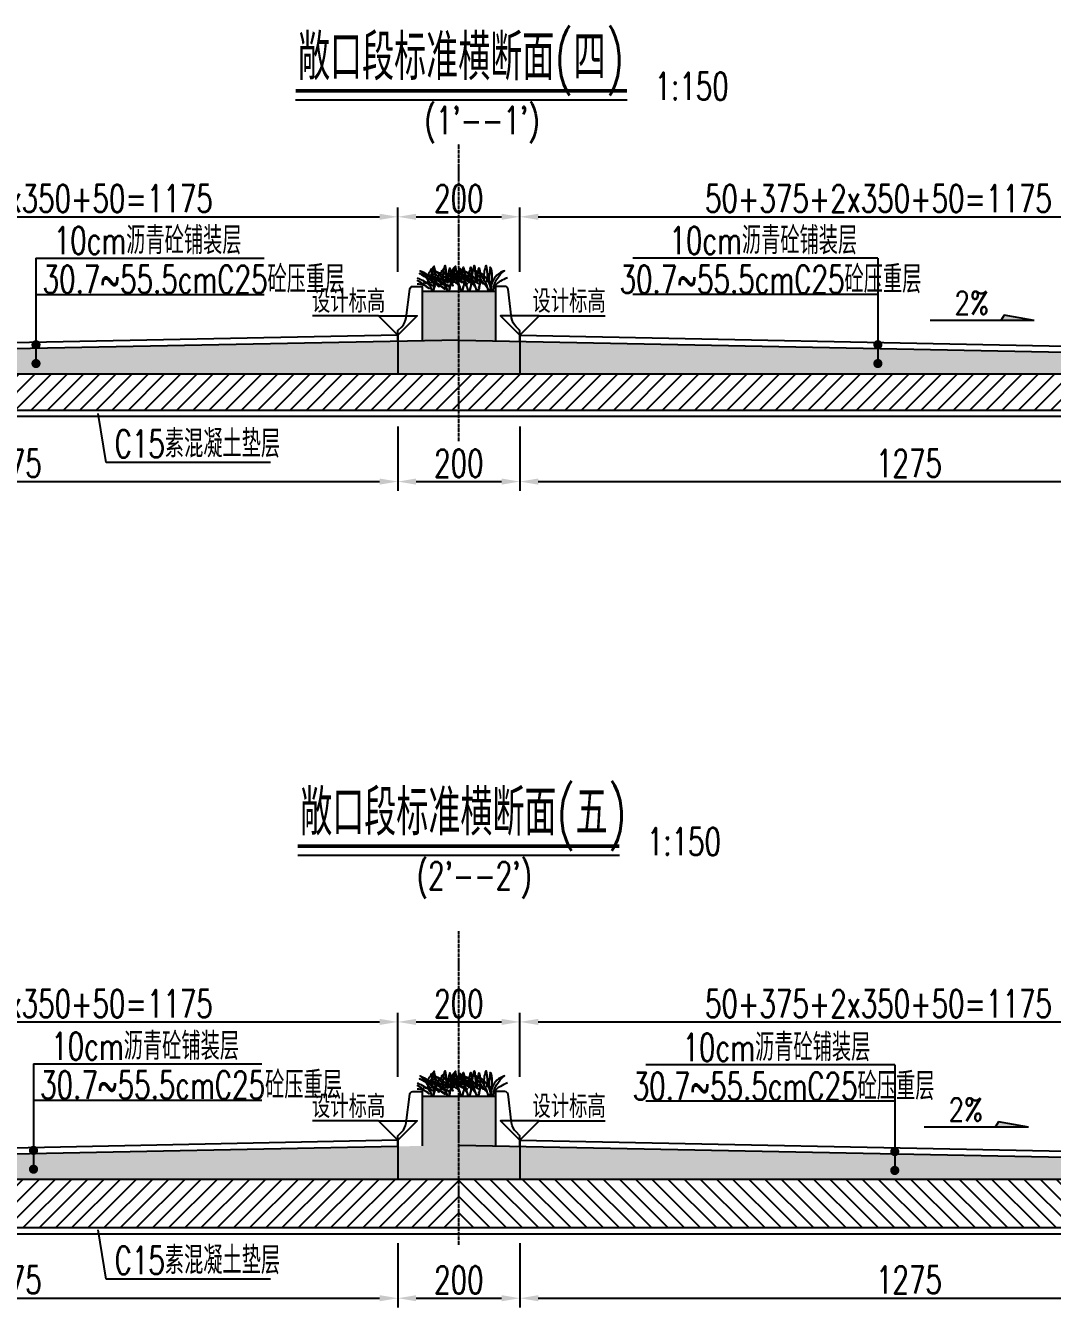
# Model space of a CAD drawing. Header units: millimetres. Extents: x -24222 to 32035, y -74604 to 14337.
# Drawn here: x 773 to 2455, y 1964 to 4064 of the extents above; entities that cross this region are included whole.
import ezdxf
from ezdxf.enums import TextEntityAlignment as Align

# ---------------------------------------------------------------- set-up
doc = ezdxf.new("R2010")
doc.units = ezdxf.units.MM
doc.header["$LTSCALE"] = 0.25
doc.header["$MEASUREMENT"] = 0
doc.linetypes.add('ACAD_ISO04W100', pattern=[30, 24, -3, 0, -3])
for name, color, linetype in [('3', 3, 'Continuous'), ('中心线', 5, 'ACAD_ISO04W100'), ('填充', 8, 'Continuous'), ('尺寸', 7, 'Continuous'), ('文字', 7, 'Continuous'), ('标注', 7, 'Continuous'), ('次轮廓线', 7, 'Continuous'), ('轮廓线', 1, 'Continuous')]:
    doc.layers.add(name, color=color, linetype=linetype)
doc.styles.get("Standard").update_dxf_attribs({"font": 'simplex1.shx', "width": 0.7, "bigfont": 'hztxt.shx'})
doc.dimstyles.new('150', dxfattribs={"dimscale": 15, "dimtxt": 3, "dimasz": 2, "dimexe": 1, "dimexo": 1, "dimgap": 0.5, "dimtad": 1, "dimdec": 1, "dimdsep": 46, "dimtxsty": 'Standard', "dimcen": 0.5, "dimadec": 0, "dimazin": 0, "dimtfac": 1, "dimtdec": 1, "dimtofl": 0, "dimtmove": 2, "dimatfit": 3, "dimfxl": 0, "dimtolj": 1, "dimtzin": 0, "dimarcsym": 0})

# ---------------------------------------------------------------- blocks, each defined once
blk = doc.blocks.new('*D4')
at = {"layer": 'Defpoints', "color": 0}
for p in [(107.9, 2254.5), (1382.9, 2174.5), (1382.9, 1979.3)]:
    blk.add_point(p, dxfattribs=at)
at = {"layer": '标注', "color": 0, "lineweight": -2}
for p, q in [((107.9, 2069.3), (107.9, 1964.3)), ((1382.9, 2069.3), (1382.9, 1964.3)), ((137.9, 1979.3), (1352.9, 1979.3))]:
    blk.add_line(p, q, dxfattribs=at)
at = {"layer": '标注', "color": 0}
for points in [[(137.9, 1984.3), (137.9, 1974.3), (107.9, 1979.3)], [(1352.9, 1984.3), (1352.9, 1974.3), (1382.9, 1979.3)]]:
    blk.add_solid(points, dxfattribs=at)
at = {"layer": '标注', "color": 0, "insert": (745.4, 2009.3), "char_height": 45, "attachment_point": 5}
blk.add_mtext('\\A1;1275', dxfattribs=at)
blk = doc.blocks.new('*D5')
at = {"layer": 'Defpoints', "color": 0}
for p in [(1382.9, 2174.5), (1582.9, 2174.5), (1582.9, 1979.3)]:
    blk.add_point(p, dxfattribs=at)
at = {"layer": '标注', "color": 0, "lineweight": -2}
for p, q in [((1382.9, 2069.3), (1382.9, 1964.3)), ((1582.9, 2069.3), (1582.9, 1964.3)), ((1412.9, 1979.3), (1552.9, 1979.3))]:
    blk.add_line(p, q, dxfattribs=at)
at = {"layer": '标注', "color": 0}
for points in [[(1412.9, 1984.3), (1412.9, 1974.3), (1382.9, 1979.3)], [(1552.9, 1984.3), (1552.9, 1974.3), (1582.9, 1979.3)]]:
    blk.add_solid(points, dxfattribs=at)
at = {"layer": '标注', "color": 0, "insert": (1482.9, 2009.3), "char_height": 45, "attachment_point": 5}
blk.add_mtext('\\A1;200', dxfattribs=at)
blk = doc.blocks.new('*D6')
at = {"layer": 'Defpoints', "color": 0}
for p in [(2857.9, 2254.5), (1582.9, 2174.5), (2857.9, 1979.3)]:
    blk.add_point(p, dxfattribs=at)
at = {"layer": '标注', "color": 0, "lineweight": -2}
for p, q in [((1582.9, 2069.3), (1582.9, 1964.3)), ((2857.9, 2069.3), (2857.9, 1964.3)), ((1612.9, 1979.3), (2827.9, 1979.3))]:
    blk.add_line(p, q, dxfattribs=at)
at = {"layer": '标注', "color": 0}
for points in [[(1612.9, 1984.3), (1612.9, 1974.3), (1582.9, 1979.3)], [(2827.9, 1984.3), (2827.9, 1974.3), (2857.9, 1979.3)]]:
    blk.add_solid(points, dxfattribs=at)
at = {"layer": '标注', "color": 0, "insert": (2220.4, 2009.3), "char_height": 45, "attachment_point": 5}
blk.add_mtext('\\A1;1275', dxfattribs=at)
blk = doc.blocks.new('*D14')
at = {"layer": 'Defpoints', "color": 0}
for p in [(1382.9, 2431.9), (207.9, 2264.5), (1382.9, 2238)]:
    blk.add_point(p, dxfattribs=at)
at = {"layer": '标注', "color": 0, "lineweight": -2}
for p, q in [((207.9, 2341.9), (207.9, 2446.9)), ((1382.9, 2341.9), (1382.9, 2446.9)), ((237.9, 2431.9), (1352.9, 2431.9))]:
    blk.add_line(p, q, dxfattribs=at)
at = {"layer": '标注', "color": 0}
for points in [[(237.9, 2436.9), (237.9, 2426.9), (207.9, 2431.9)], [(1352.9, 2436.9), (1352.9, 2426.9), (1382.9, 2431.9)]]:
    blk.add_solid(points, dxfattribs=at)
at = {"layer": '标注', "color": 0, "insert": (795.4, 2461.9), "char_height": 45, "attachment_point": 5}
blk.add_mtext('\\A1;50+375+2x350+50=1175', dxfattribs=at)
blk = doc.blocks.new('*D15')
at = {"layer": 'Defpoints', "color": 0}
for p in [(1582.9, 2431.9), (1382.9, 2238), (1582.9, 2238)]:
    blk.add_point(p, dxfattribs=at)
at = {"layer": '标注', "color": 0, "lineweight": -2}
for p, q in [((1382.9, 2341.9), (1382.9, 2446.9)), ((1582.9, 2341.9), (1582.9, 2446.9)), ((1412.9, 2431.9), (1552.9, 2431.9))]:
    blk.add_line(p, q, dxfattribs=at)
at = {"layer": '标注', "color": 0}
for points in [[(1412.9, 2436.9), (1412.9, 2426.9), (1382.9, 2431.9)], [(1552.9, 2436.9), (1552.9, 2426.9), (1582.9, 2431.9)]]:
    blk.add_solid(points, dxfattribs=at)
at = {"layer": '标注', "color": 0, "insert": (1482.9, 2461.9), "char_height": 45, "attachment_point": 5}
blk.add_mtext('\\A1;200', dxfattribs=at)
blk = doc.blocks.new('*D17')
at = {"layer": 'Defpoints', "color": 0}
for p in [(2757.9, 2431.9), (2757.9, 2264.5), (1582.9, 2204.4)]:
    blk.add_point(p, dxfattribs=at)
at = {"layer": '标注', "color": 0, "lineweight": -2}
for p, q in [((1582.9, 2341.9), (1582.9, 2446.9)), ((2757.9, 2341.9), (2757.9, 2446.9)), ((1612.9, 2431.9), (2727.9, 2431.9))]:
    blk.add_line(p, q, dxfattribs=at)
at = {"layer": '标注', "color": 0}
for points in [[(1612.9, 2436.9), (1612.9, 2426.9), (1582.9, 2431.9)], [(2727.9, 2436.9), (2727.9, 2426.9), (2757.9, 2431.9)]]:
    blk.add_solid(points, dxfattribs=at)
at = {"layer": '标注', "color": 0, "insert": (2170.4, 2461.9), "char_height": 45, "attachment_point": 5}
blk.add_mtext('\\A1;50+375+2x350+50=1175', dxfattribs=at)
blk = doc.blocks.new('箭头')
at = {"layer": '尺寸'}
blk.add_hatch(color=256, dxfattribs=at).paths.add_polyline_path([(0, 0), (-0.35, 0.6), (-3.63, 0)])
for p, q in [((-3.63, 0), (-0.35, 0.6)), ((-3.63, 0), (7.74, 0)), ((-0.35, 0.6), (0, 0))]:
    blk.add_line(p, q, dxfattribs=at)
blk = doc.blocks.new('*D41')
at = {"layer": 'Defpoints', "color": 0}
for p in [(107.9, 3573.4), (1382.9, 3493.4), (1382.9, 3317)]:
    blk.add_point(p, dxfattribs=at)
at = {"layer": '标注', "color": 0, "lineweight": -2}
for p, q in [((107.9, 3407), (107.9, 3302)), ((1382.9, 3407), (1382.9, 3302)), ((137.9, 3317), (1352.9, 3317))]:
    blk.add_line(p, q, dxfattribs=at)
at = {"layer": '标注', "color": 0}
for points in [[(137.9, 3322), (137.9, 3312), (107.9, 3317)], [(1352.9, 3322), (1352.9, 3312), (1382.9, 3317)]]:
    blk.add_solid(points, dxfattribs=at)
at = {"layer": '标注', "color": 0, "insert": (745.4, 3347), "char_height": 45, "attachment_point": 5}
blk.add_mtext('\\A1;1275', dxfattribs=at)
blk = doc.blocks.new('*D42')
at = {"layer": 'Defpoints', "color": 0}
for p in [(1382.9, 3493.4), (1582.9, 3493.4), (1582.9, 3317)]:
    blk.add_point(p, dxfattribs=at)
at = {"layer": '标注', "color": 0, "lineweight": -2}
for p, q in [((1382.9, 3407), (1382.9, 3302)), ((1582.9, 3407), (1582.9, 3302)), ((1412.9, 3317), (1552.9, 3317))]:
    blk.add_line(p, q, dxfattribs=at)
at = {"layer": '标注', "color": 0}
for points in [[(1412.9, 3322), (1412.9, 3312), (1382.9, 3317)], [(1552.9, 3322), (1552.9, 3312), (1582.9, 3317)]]:
    blk.add_solid(points, dxfattribs=at)
at = {"layer": '标注', "color": 0, "insert": (1482.9, 3347), "char_height": 45, "attachment_point": 5}
blk.add_mtext('\\A1;200', dxfattribs=at)
blk = doc.blocks.new('*D43')
at = {"layer": 'Defpoints', "color": 0}
for p in [(2857.9, 3573.4), (1582.9, 3493.4), (2857.9, 3317)]:
    blk.add_point(p, dxfattribs=at)
at = {"layer": '标注', "color": 0, "lineweight": -2}
for p, q in [((1582.9, 3407), (1582.9, 3302)), ((2857.9, 3407), (2857.9, 3302)), ((1612.9, 3317), (2827.9, 3317))]:
    blk.add_line(p, q, dxfattribs=at)
at = {"layer": '标注', "color": 0}
for points in [[(1612.9, 3322), (1612.9, 3312), (1582.9, 3317)], [(2827.9, 3322), (2827.9, 3312), (2857.9, 3317)]]:
    blk.add_solid(points, dxfattribs=at)
at = {"layer": '标注', "color": 0, "insert": (2220.4, 3347), "char_height": 45, "attachment_point": 5}
blk.add_mtext('\\A1;1275', dxfattribs=at)
blk = doc.blocks.new('*D51')
at = {"layer": 'Defpoints', "color": 0}
for p in [(1382.9, 3750.7), (207.9, 3583.4), (1382.9, 3556.9)]:
    blk.add_point(p, dxfattribs=at)
at = {"layer": '标注', "color": 0, "lineweight": -2}
for p, q in [((207.9, 3660.7), (207.9, 3765.7)), ((1382.9, 3660.7), (1382.9, 3765.7)), ((237.9, 3750.7), (1352.9, 3750.7))]:
    blk.add_line(p, q, dxfattribs=at)
at = {"layer": '标注', "color": 0}
for points in [[(237.9, 3755.7), (237.9, 3745.7), (207.9, 3750.7)], [(1352.9, 3755.7), (1352.9, 3745.7), (1382.9, 3750.7)]]:
    blk.add_solid(points, dxfattribs=at)
at = {"layer": '标注', "color": 0, "insert": (795.4, 3780.7), "char_height": 45, "attachment_point": 5}
blk.add_mtext('\\A1;50+375+2x350+50=1175', dxfattribs=at)
blk = doc.blocks.new('*D52')
at = {"layer": 'Defpoints', "color": 0}
for p in [(1582.9, 3750.7), (1382.9, 3556.9), (1582.9, 3556.9)]:
    blk.add_point(p, dxfattribs=at)
at = {"layer": '标注', "color": 0, "lineweight": -2}
for p, q in [((1382.9, 3660.7), (1382.9, 3765.7)), ((1582.9, 3660.7), (1582.9, 3765.7)), ((1412.9, 3750.7), (1552.9, 3750.7))]:
    blk.add_line(p, q, dxfattribs=at)
at = {"layer": '标注', "color": 0}
for points in [[(1412.9, 3755.7), (1412.9, 3745.7), (1382.9, 3750.7)], [(1552.9, 3755.7), (1552.9, 3745.7), (1582.9, 3750.7)]]:
    blk.add_solid(points, dxfattribs=at)
at = {"layer": '标注', "color": 0, "insert": (1482.9, 3780.7), "char_height": 45, "attachment_point": 5}
blk.add_mtext('\\A1;200', dxfattribs=at)
blk = doc.blocks.new('*D54')
at = {"layer": 'Defpoints', "color": 0}
for p in [(2757.9, 3750.7), (2757.9, 3583.4), (1582.9, 3523.3)]:
    blk.add_point(p, dxfattribs=at)
at = {"layer": '标注', "color": 0, "lineweight": -2}
for p, q in [((1582.9, 3660.7), (1582.9, 3765.7)), ((2757.9, 3660.7), (2757.9, 3765.7)), ((1612.9, 3750.7), (2727.9, 3750.7))]:
    blk.add_line(p, q, dxfattribs=at)
at = {"layer": '标注', "color": 0}
for points in [[(1612.9, 3755.7), (1612.9, 3745.7), (1582.9, 3750.7)], [(2727.9, 3755.7), (2727.9, 3745.7), (2757.9, 3750.7)]]:
    blk.add_solid(points, dxfattribs=at)
at = {"layer": '标注', "color": 0, "insert": (2170.4, 3780.7), "char_height": 45, "attachment_point": 5}
blk.add_mtext('\\A1;50+375+2x350+50=1175', dxfattribs=at)

msp = doc.modelspace()

# ---------------------------------------------------------------- hatches: boundary and pattern name
at = {"layer": '填充'}
h = msp.add_hatch(dxfattribs=at)
h.set_pattern_fill('ANSI31', color=256, scale=150, style=0)
h.paths.add_polyline_path([(261.941, 3493.354, -0.72823779), (89.837, 3548.852, -0.15786836), (107.868, 3604.537), (107.868, 3783.354), (67.868, 3783.354), (62.987, 3783.354, 0.04363622), (57.868, 3776.427), (57.868, 3768.354, 1), (67.868, 3768.354), (67.868, 3513.354), (-52.132, 3493.354), (-52.132, 3433.354), (1482.868, 3433.354), (1482.868, 3493.354)])
h.paths.add_polyline_path([(261.941, 3493.354), (126.857, 3493.354), (117.868, 3573.354), (107.868, 3573.354), (107.868, 3604.537, 0.15786836), (89.837, 3548.852, 0.72823779)], flags=17)
h.paths.add_polyline_path([(372.263, 3434.779), (372.263, 3491.929), (439.763, 3491.929), (439.763, 3434.779)], flags=24)
h = msp.add_hatch(dxfattribs=at)
h.set_pattern_fill('ANSI31', color=256, scale=150, style=0)
h.paths.add_polyline_path([(2897.868, 3513.354), (2897.868, 3768.354, 1), (2907.868, 3768.354), (2907.868, 3776.427, 0.04363622), (2902.75, 3783.354), (2897.868, 3783.354), (2857.868, 3783.354), (2857.868, 3604.537, -0.15786836), (2875.9, 3548.852, -0.72823779), (2703.796, 3493.354), (1482.868, 3493.354), (1482.868, 3433.354), (3017.868, 3433.354), (3017.868, 3493.354)])
h.paths.add_polyline_path([(2703.796, 3493.354, 0.72823779), (2875.9, 3548.852, 0.15786836), (2857.868, 3604.537), (2857.868, 3573.354), (2847.868, 3573.354), (2838.88, 3493.354)], flags=17)
h = msp.add_hatch(dxfattribs=at)
h.set_pattern_fill('AR-SAND', color=256, style=0)
h.set_pattern_definition([(37.5, (0, 3870.3957), (-0.0629934, 1.9268238), [0, -1.52, 0, -1.7, 0, -1.625]), (7.5, (0, 3870.3957), (1.7697767, 2.822146), [0, -0.82, 0, -1.37, 0, -0.525]), (327.5, (-1.23, 3870.3957), (3.1141419, 0.005659), [0, -0.5, 0, -1.8, 0, -2.35]), (317.5, (-1.23, 3870.3957), (3.0061266, 0.8776756), [0, -0.25, 0, -1.18, 0, -1.35])])
h.paths.add_polyline_path([(1542.868, 3629.13), (1482.868, 3629.13), (1482.868, 3548.854), (1542.868, 3547.654)])
h.paths.add_polyline_path([(1482.868, 3629.13), (1422.868, 3629.13), (1422.868, 3547.654), (1482.868, 3548.854)])
h = msp.add_hatch(dxfattribs=at)
h.set_pattern_fill('AR-CONC', color=256, scale=5, style=0)
h.set_pattern_definition([(50, (-5e-13, 2963.826), (35.863, -3.1376), [3.75, -41.25]), (355, (-5e-13, 2963.826), (-6.9376, 37.6096), [3, -33]), (100.4514, (2.99, 2963.565), (28.9255, 34.472), [3.187, -35.0571]), (46.1842, (-5e-13, 2973.826), (53.362, -8.276), [5.625, -61.875]), (96.6356, (4.447, 2973.137), (46.7331, 48.7059), [4.7805, -52.5856]), (351.1842, (-5e-13, 2973.826), (46.7331, 48.706), [4.5, -49.5]), (21, (5, 2971.326), (29.84535, -20.13094), [3.75, -41.25]), (326, (5, 2971.326), (12.1658, 36.2575), [3, -33]), (71.4514, (7.487, 2969.65), (42.0111, 16.1265), [3.187, -35.0571]), (37.5, (-5e-13, 2963.826), (0.60799, 16.64469), [0, -32.6, 0, -33.5, 0, -33.125]), (7.5, (-5e-13, 2963.826), (13.15348, 19.72059), [0, -19.1, 0, -31.85, 0, -12.625]), (327.5, (-11.15, 2963.826), (26.69112, -1.12774), [0, -12.5, 0, -39, 0, -51.75]), (317.5, (-16.15, 2963.826), (29.1593, 5.00525), [0, -16.25, 0, -25.9, 0, -36.75])])
h.paths.add_polyline_path([(1382.868, 3493.354), (1382.868, 3546.854), (262.868, 3524.454), (262.868, 3534.454), (252.868, 3534.254), (252.868, 3524.154), (247.868, 3524.054), (247.868, 3493.354)])
h.paths.add_polyline_path([(1382.868, 3546.854), (1382.868, 3493.354), (1482.868, 3493.354), (1482.868, 3548.854)])
h = msp.add_hatch(dxfattribs=at)
h.set_pattern_fill('AR-CONC', color=256, scale=5, style=0)
h.set_pattern_definition([(130, (2965.737, 2963.826), (-35.863, -3.1376), [3.75, -41.25]), (185, (2965.737, 2963.826), (6.9376, 37.6096), [3, -33]), (79.5486, (2962.75, 2963.565), (-28.9255, 34.472), [3.187, -35.0571]), (133.8158, (2965.737, 2973.826), (-53.362, -8.276), [5.625, -61.875]), (83.3644, (2961.29, 2973.137), (-46.7331, 48.7059), [4.7805, -52.5856]), (188.8158, (2965.737, 2973.826), (-46.7331, 48.706), [4.5, -49.5]), (159, (2960.737, 2971.326), (-29.84535, -20.13094), [3.75, -41.25]), (214, (2960.737, 2971.326), (-12.1658, 36.2575), [3, -33]), (108.5486, (2958.25, 2969.65), (-42.0111, 16.1265), [3.187, -35.0571]), (142.5, (2965.737, 2963.826), (-0.60799, 16.64469), [0, -32.6, 0, -33.5, 0, -33.125]), (172.5, (2965.737, 2963.826), (-13.15348, 19.72059), [0, -19.1, 0, -31.85, 0, -12.625]), (212.5, (2976.887, 2963.826), (-26.69112, -1.12774), [0, -12.5, 0, -39, 0, -51.75]), (222.5, (2981.887, 2963.826), (-29.1593, 5.00525), [0, -16.25, 0, -25.9, 0, -36.75])])
h.paths.add_polyline_path([(1582.868, 3546.854), (2702.868, 3524.454), (2702.868, 3534.454), (2712.868, 3534.254), (2712.868, 3524.154), (2717.868, 3524.054), (2717.868, 3493.354), (1582.868, 3493.354)])
h.paths.add_polyline_path([(1482.868, 3548.854), (1582.868, 3546.854), (1582.868, 3493.354), (1482.868, 3493.354)])
h = msp.add_hatch(dxfattribs=at)
h.set_pattern_fill('ANSI31', color=256, scale=150, style=0)
h.paths.add_polyline_path([(47.868, 2194.483), (-72.132, 2174.483), (-72.132, 2094.483), (1482.868, 2094.483), (1482.868, 2174.483), (261.941, 2174.483, -0.72823779), (89.837, 2229.981, -0.15786836), (107.868, 2285.666), (107.868, 2494.483), (47.868, 2494.483), (42.987, 2494.483, 0.04363622), (37.868, 2487.556), (37.868, 2480.298, -0.00122764), (37.947, 2480.365, 1.09283786), (47.868, 2479.483)])
h.paths.add_polyline_path([(126.857, 2174.483), (117.868, 2254.483), (107.868, 2254.483), (107.868, 2285.666, 0.15786836), (89.837, 2229.981, 0.72823779), (261.941, 2174.483)], flags=17)
h = msp.add_hatch(dxfattribs=at)
h.set_pattern_fill('ANSI31', color=256, scale=150, style=0)
h.set_pattern_definition([(135, (2965.737, 0), (13.25825, 13.25825), [])])
h.paths.add_polyline_path([(2875.9, 2229.981, 0.15786836), (2857.868, 2285.666), (2857.868, 2494.483), (2917.868, 2494.483), (2922.75, 2494.483, -0.04363622), (2927.868, 2487.556), (2927.868, 2479.483, -1), (2917.868, 2479.483), (2917.868, 2194.483), (3017.868, 2174.483), (3017.868, 2094.483), (1482.868, 2094.483), (1482.868, 2174.483), (2703.796, 2174.483, 0.72823779)])
h.paths.add_polyline_path([(2703.796, 2174.483), (2838.88, 2174.483), (2847.868, 2254.483), (2857.868, 2254.483), (2857.868, 2285.666, -0.15786836), (2875.9, 2229.981, -0.72823779)], flags=17)
h = msp.add_hatch(dxfattribs=at)
h.set_pattern_fill('AR-SAND', color=256, style=0)
h.set_pattern_definition([(37.5, (0, 2551.5251), (-0.0629934, 1.9268238), [0, -1.52, 0, -1.7, 0, -1.625]), (7.5, (0, 2551.5251), (1.7697767, 2.822146), [0, -0.82, 0, -1.37, 0, -0.525]), (327.5, (-1.23, 2551.5251), (3.1141419, 0.005659), [0, -0.5, 0, -1.8, 0, -2.35]), (317.5, (-1.23, 2551.5251), (3.0061266, 0.8776756), [0, -0.25, 0, -1.18, 0, -1.35])])
h.paths.add_polyline_path([(1542.868, 2310.26), (1482.868, 2310.26), (1482.868, 2229.983), (1542.868, 2228.783)])
h.paths.add_polyline_path([(1482.868, 2310.26), (1422.868, 2310.26), (1422.868, 2228.783), (1482.868, 2229.983)])
h = msp.add_hatch(dxfattribs=at)
h.set_pattern_fill('AR-CONC', color=256, scale=5, style=0)
h.set_pattern_definition([(50, (-5e-13, 1644.956), (35.863, -3.1376), [3.75, -41.25]), (355, (-5e-13, 1644.956), (-6.9376, 37.6096), [3, -33]), (100.4514, (2.99, 1644.694), (28.9255, 34.472), [3.187, -35.0571]), (46.1842, (-5e-13, 1654.956), (53.362, -8.276), [5.625, -61.875]), (96.6356, (4.447, 1654.266), (46.7331, 48.7059), [4.7805, -52.5856]), (351.1842, (-5e-13, 1654.956), (46.7331, 48.706), [4.5, -49.5]), (21, (5, 1652.456), (29.84535, -20.13094), [3.75, -41.25]), (326, (5, 1652.456), (12.1658, 36.2575), [3, -33]), (71.4514, (7.487, 1650.778), (42.0111, 16.1265), [3.187, -35.0571]), (37.5, (-5e-13, 1644.956), (0.60799, 16.64469), [0, -32.6, 0, -33.5, 0, -33.125]), (7.5, (-5e-13, 1644.956), (13.15348, 19.72059), [0, -19.1, 0, -31.85, 0, -12.625]), (327.5, (-11.15, 1644.956), (26.69112, -1.12774), [0, -12.5, 0, -39, 0, -51.75]), (317.5, (-16.15, 1644.956), (29.1593, 5.00525), [0, -16.25, 0, -25.9, 0, -36.75])])
h.paths.add_polyline_path([(1382.868, 2174.483), (1382.868, 2227.983), (262.868, 2205.583), (262.868, 2215.583), (252.868, 2215.383), (252.868, 2205.283), (247.868, 2205.183), (247.868, 2174.483)])
h.paths.add_polyline_path([(1382.868, 2227.983), (1382.868, 2174.483), (1482.868, 2174.483), (1482.868, 2229.983)])
h = msp.add_hatch(dxfattribs=at)
h.set_pattern_fill('AR-CONC', color=256, scale=5, style=0)
h.set_pattern_definition([(130, (2965.737, 1644.956), (-35.863, -3.1376), [3.75, -41.25]), (185, (2965.737, 1644.956), (6.9376, 37.6096), [3, -33]), (79.5486, (2962.75, 1644.694), (-28.9255, 34.472), [3.187, -35.0571]), (133.8158, (2965.737, 1654.956), (-53.362, -8.276), [5.625, -61.875]), (83.3644, (2961.29, 1654.266), (-46.7331, 48.7059), [4.7805, -52.5856]), (188.8158, (2965.737, 1654.956), (-46.7331, 48.706), [4.5, -49.5]), (159, (2960.737, 1652.456), (-29.84535, -20.13094), [3.75, -41.25]), (214, (2960.737, 1652.456), (-12.1658, 36.2575), [3, -33]), (108.5486, (2958.25, 1650.778), (-42.0111, 16.1265), [3.187, -35.0571]), (142.5, (2965.737, 1644.956), (-0.60799, 16.64469), [0, -32.6, 0, -33.5, 0, -33.125]), (172.5, (2965.737, 1644.956), (-13.15348, 19.72059), [0, -19.1, 0, -31.85, 0, -12.625]), (212.5, (2976.887, 1644.956), (-26.69112, -1.12774), [0, -12.5, 0, -39, 0, -51.75]), (222.5, (2981.887, 1644.956), (-29.1593, 5.00525), [0, -16.25, 0, -25.9, 0, -36.75])])
h.paths.add_polyline_path([(1582.868, 2227.983), (2702.868, 2205.583), (2702.868, 2215.583), (2712.868, 2215.383), (2712.868, 2205.283), (2717.868, 2205.183), (2717.868, 2174.483), (1582.868, 2174.483)])
h.paths.add_polyline_path([(1482.868, 2229.983), (1582.868, 2227.983), (1582.868, 2174.483), (1482.868, 2174.483)])

# ---------------------------------------------------------------- linework, layer by layer
for p, q in [((1215.422, 3942.091), (1758.576, 3942.091)), ((1422.868, 3629.13), (1542.868, 3629.13)), ((1351.049, 3588.673), (1242.947, 3588.673)), ((1614.688, 3588.673), (1722.79, 3588.673)), ((904.859, 3348.123), (892.05, 3428.642)), ((1174.289, 3348.123), (904.859, 3348.123)), ((1218.918, 2704.817), (1745.885, 2704.817)), ((1422.868, 2310.26), (1542.868, 2310.26)), ((1351.049, 2269.803), (1242.947, 2269.803)), ((1614.688, 2269.803), (1722.79, 2269.803)), ((904.859, 2010.544), (892.05, 2091.063)), ((1174.289, 2010.544), (904.859, 2010.544))]:
    msp.add_line(p, q)
at = {"ltscale": 100}
for p, q in [((789.96, 3683.182), (1163.842, 3683.182)), ((789.96, 3683.182), (789.96, 3510.362)), ((2169.527, 3683.182), (1767.717, 3683.182)), ((2169.527, 3683.182), (2169.527, 3510.362)), ((789.96, 3623.581), (1163.842, 3623.581)), ((2169.527, 3623.581), (1767.717, 3623.581)), ((785.889, 2363.414), (1159.771, 2363.414)), ((785.889, 2363.414), (785.889, 2190.594)), ((2197.155, 2361.434), (1789.204, 2361.434)), ((2197.155, 2361.434), (2197.155, 2188.613)), ((785.889, 2303.812), (1159.771, 2303.812)), ((2197.155, 2301.832), (1789.204, 2301.832))]:
    msp.add_line(p, q, dxfattribs=at)
for points in [[(1215.422, 3957.091, 6, 6, 0), (1758.576, 3957.091, 0.6, 0.6, 0)], [(1218.918, 2719.817, 6, 6, 0), (1745.885, 2719.817, 0.6, 0.6, 0)]]:
    msp.add_lwpolyline(points, format="xyseb")
at = {"const_width": 7.5}
for points in [[(786.21, 3541.207, 1), (793.71, 3541.207, 1)], [(2173.277, 3541.207, -1), (2165.777, 3541.207, -1)], [(786.21, 3510.362, 1), (793.71, 3510.362, 1)], [(2173.277, 3510.362, -1), (2165.777, 3510.362, -1)], [(782.139, 2221.439, 1), (789.639, 2221.439, 1)], [(2200.905, 2219.458, -1), (2193.405, 2219.458, -1)], [(782.139, 2190.594, 1), (789.639, 2190.594, 1)], [(2200.905, 2188.613, -1), (2193.405, 2188.613, -1)]]:
    msp.add_lwpolyline(points, format="xyb", close=True, dxfattribs=at)
at = {"layer": '3', "color": 9}
for points in [[(1414.348, 3650.837, -0.0394978), (1426.054, 3645.168, -0.23208696), (1438.023, 3631.007, 0.19118665), (1419.429, 3662.387, -0.22671949), (1439.384, 3643.355, -0.09120295), (1442.558, 3668.051, -0.12390744), (1441.067, 3630.217, -0.06249468), (1446.862, 3648.14)], [(1449.475, 3640.216, -0.01337501), (1418.126, 3657.741, -0.00149199), (1449.871, 3647.999, -0.302407), (1455.767, 3640.749, 0.10639958), (1437.173, 3665.218, -0.22671949), (1457.127, 3646.186, -0.09120295), (1460.302, 3670.882, -0.07428197), (1461.5, 3643.896)], [(1431.154, 3653.768, -0.06562418), (1442.478, 3669.976, 0.00632438), (1440.159, 3664.074, 0.00632438)], [(1466.561, 3637.386, -0.01337501), (1435.212, 3654.91, -0.00149199), (1466.958, 3645.168, -0.302407), (1472.853, 3637.918, 0.10639958), (1454.26, 3662.387, -0.22671949), (1474.214, 3643.355, -0.09120295), (1477.389, 3668.051, -0.07428197), (1478.587, 3641.065)], [(1439.727, 3662.921, 0.0112436), (1436.028, 3652.272)], [(1437.25, 3651.897, -0.07943453), (1444.411, 3658.076, -0.07943453)], [(1440.052, 3650.002, -0.0394978), (1451.758, 3644.332, -0.23208696), (1463.727, 3630.171, 0.19118665), (1445.133, 3661.551, -0.22671949), (1465.088, 3642.52, -0.09120295), (1468.262, 3667.216, -0.12390744), (1466.771, 3629.382, -0.06249468), (1472.566, 3647.305)], [(1448.241, 3650.937, -0.06562418), (1459.565, 3667.145, 0.00632438), (1457.246, 3661.243, 0.00632438)], [(1461.649, 3642.911, -0.1130591), (1477.308, 3669.976, -0.03301363), (1466.373, 3642.956, -0.03301363)], [(1462.288, 3650.837, -0.0394978), (1473.994, 3645.168, -0.23208696), (1485.963, 3631.007, 0.19118665), (1467.369, 3662.387, -0.22671949), (1487.324, 3643.355, -0.09120295), (1490.498, 3668.051, -0.12390744), (1489.007, 3630.217, -0.06249468), (1494.802, 3648.14)], [(1464.446, 3656.846, -0.05514638), (1470.676, 3658.988, 0.01753852), (1466.777, 3654.762)], [(1497.415, 3640.216, -0.01337501), (1466.066, 3657.741, -0.00149199), (1497.811, 3647.999, -0.302407), (1503.707, 3640.749, 0.10639958), (1485.113, 3665.218, -0.22671949), (1505.067, 3646.186, -0.09120295), (1508.242, 3670.882, -0.07428197), (1509.44, 3643.896)], [(1466.362, 3643.505, -0.22454745), (1488.419, 3661.819, -0.01202916), (1470.638, 3640.651)], [(1473.945, 3650.101, -0.06562418), (1485.269, 3666.309, 0.00632438), (1482.95, 3660.407, 0.00632438)], [(1474.028, 3650.837, -0.0394978), (1485.734, 3645.168, -0.23208696), (1497.703, 3631.007, 0.19118665), (1479.109, 3662.387, -0.22671949), (1499.063, 3643.355, -0.09120295), (1502.238, 3668.051, -0.12390744), (1500.746, 3630.217, -0.06249468), (1506.541, 3648.14)], [(1482.517, 3659.255, 0.0112436), (1478.819, 3648.606)], [(1480.041, 3648.23, -0.07943453), (1487.202, 3654.41, -0.07943453)], [(1516.582, 3640.216, -0.01337501), (1485.233, 3657.741, -0.00149199), (1516.978, 3647.999, -0.302407), (1522.874, 3640.749, 0.10639958), (1504.28, 3665.218, -0.22671949), (1524.234, 3646.186, -0.09120295), (1527.409, 3670.882, -0.07428197), (1528.607, 3643.896)], [(1487.992, 3650.002, -0.0394978), (1499.698, 3644.332, -0.23208696), (1511.667, 3630.171, 0.19118665), (1493.073, 3661.551, -0.22671949), (1513.028, 3642.52, -0.09120295), (1516.202, 3667.216, -0.12390744), (1514.711, 3629.382, -0.06249468), (1520.506, 3647.305)], [(1507.159, 3650.002, -0.0394978), (1518.865, 3644.332, -0.23208696), (1530.834, 3630.171, 0.19118665), (1512.24, 3661.551, -0.22671949), (1532.195, 3642.52, -0.09120295), (1535.369, 3667.216, -0.12390744), (1533.878, 3629.382, -0.06249468), (1539.673, 3647.305)], [(1562.568, 3650.837, 0.0394978), (1550.862, 3645.168, 0.23208696), (1538.893, 3631.007, -0.19118665), (1557.487, 3662.387, 0.22671949), (1537.533, 3643.355, 0.09120295), (1534.358, 3668.051, 0.12390744), (1535.85, 3630.217, 0.06249468), (1530.055, 3648.14)], [(1414.348, 3640.968, -0.2088897), (1434.149, 3633.044, 0.0309304), (1414.348, 3647.047)], [(1444.883, 3635.311, 0.0931805), (1425.609, 3642.788, -0.15017553), (1449.462, 3640.11, -0.15017553)], [(1432.251, 3643.484, -0.04447661), (1434.617, 3648.248)], [(1434.747, 3648.176, 0.00486514), (1433.375, 3643.494, 0.00486514)], [(1439.621, 3642.984, -0.02262723), (1441.138, 3644.663, -0.02262723)], [(1440.719, 3644.891, 0.00667177), (1439.657, 3642.978)], [(1440.052, 3640.132, -0.2088897), (1459.853, 3632.208, 0.0309304), (1440.052, 3646.211)], [(1461.969, 3632.48, 0.0931805), (1442.695, 3639.957, -0.15017553), (1466.548, 3637.279, -0.15017553)], [(1448.978, 3635.412, -0.04447661), (1450.161, 3637.794)], [(1450.226, 3637.758, 0.00486514), (1449.54, 3635.417, 0.00486514)], [(1449.475, 2321.346, -0.01337501), (1418.126, 2338.871, -0.00149199), (1449.871, 2329.128, -0.302407), (1455.767, 2321.878, 0.10639958), (1437.173, 2346.347, -0.22671949), (1457.127, 2327.316, -0.09120295), (1460.302, 2352.011, -0.07428197), (1461.5, 2325.025)], [(1497.415, 2321.346, -0.01337501), (1466.066, 2338.871, -0.00149199), (1497.811, 2329.128, -0.302407), (1503.707, 2321.878, 0.10639958), (1485.113, 2346.347, -0.22671949), (1505.067, 2327.316, -0.09120295), (1508.242, 2352.011, -0.07428197), (1509.44, 2325.025)], [(1516.582, 2321.346, -0.01337501), (1485.233, 2338.871, -0.00149199), (1516.978, 2329.128, -0.302407), (1522.874, 2321.878, 0.10639958), (1504.28, 2346.347, -0.22671949), (1524.234, 2327.316, -0.09120295), (1527.409, 2352.011, -0.07428197), (1528.607, 2325.025)], [(1414.348, 2331.967, -0.0394978), (1426.054, 2326.297, -0.23208696), (1438.023, 2312.136, 0.19118665), (1419.429, 2343.516, -0.22671949), (1439.384, 2324.485, -0.09120295), (1442.558, 2349.181, -0.12390744), (1441.067, 2311.347, -0.06249468), (1446.862, 2329.27)], [(1431.154, 2334.897, -0.06562418), (1442.478, 2351.105, 0.00632438), (1440.159, 2345.203, 0.00632438)], [(1466.561, 2318.515, -0.01337501), (1435.212, 2336.04, -0.00149199), (1466.958, 2326.297, -0.302407), (1472.853, 2319.047, 0.10639958), (1454.26, 2343.516, -0.22671949), (1474.214, 2324.485, -0.09120295), (1477.389, 2349.181, -0.07428197), (1478.587, 2322.195)], [(1439.727, 2344.05, 0.0112436), (1436.028, 2333.402)], [(1437.25, 2333.026, -0.07943453), (1444.411, 2339.206, -0.07943453)], [(1440.052, 2331.131, -0.0394978), (1451.758, 2325.462, -0.23208696), (1463.727, 2311.3, 0.19118665), (1445.133, 2342.681, -0.22671949), (1465.088, 2323.649, -0.09120295), (1468.262, 2348.345, -0.12390744), (1466.771, 2310.511, -0.06249468), (1472.566, 2328.434)], [(1448.241, 2332.066, -0.06562418), (1459.565, 2348.274, 0.00632438), (1457.246, 2342.372, 0.00632438)], [(1461.649, 2324.04, -0.1130591), (1477.308, 2351.105, -0.03301363), (1466.373, 2324.085, -0.03301363)], [(1462.288, 2331.967, -0.0394978), (1473.994, 2326.297, -0.23208696), (1485.963, 2312.136, 0.19118665), (1467.369, 2343.516, -0.22671949), (1487.324, 2324.485, -0.09120295), (1490.498, 2349.181, -0.12390744), (1489.007, 2311.347, -0.06249468), (1494.802, 2329.27)], [(1464.446, 2337.976, -0.05514638), (1470.676, 2340.118, 0.01753852), (1466.777, 2335.891)], [(1466.362, 2324.634, -0.22454745), (1488.419, 2342.949, -0.01202916), (1470.638, 2321.78)], [(1473.945, 2331.231, -0.06562418), (1485.269, 2347.439, 0.00632438), (1482.95, 2341.537, 0.00632438)], [(1474.028, 2331.967, -0.0394978), (1485.734, 2326.297, -0.23208696), (1497.703, 2312.136, 0.19118665), (1479.109, 2343.516, -0.22671949), (1499.063, 2324.485, -0.09120295), (1502.238, 2349.181, -0.12390744), (1500.746, 2311.347, -0.06249468), (1506.541, 2329.27)], [(1482.517, 2340.384, 0.0112436), (1478.819, 2329.736)], [(1480.041, 2329.36, -0.07943453), (1487.202, 2335.539, -0.07943453)], [(1487.992, 2331.131, -0.0394978), (1499.698, 2325.462, -0.23208696), (1511.667, 2311.3, 0.19118665), (1493.073, 2342.681, -0.22671949), (1513.028, 2323.649, -0.09120295), (1516.202, 2348.345, -0.12390744), (1514.711, 2310.511, -0.06249468), (1520.506, 2328.434)], [(1507.159, 2331.131, -0.0394978), (1518.865, 2325.462, -0.23208696), (1530.834, 2311.3, 0.19118665), (1512.24, 2342.681, -0.22671949), (1532.195, 2323.649, -0.09120295), (1535.369, 2348.345, -0.12390744), (1533.878, 2310.511, -0.06249468), (1539.673, 2328.434)], [(1562.568, 2331.967, 0.0394978), (1550.862, 2326.297, 0.23208696), (1538.893, 2312.136, -0.19118665), (1557.487, 2343.516, 0.22671949), (1537.533, 2324.485, 0.09120295), (1534.358, 2349.181, 0.12390744), (1535.85, 2311.347, 0.06249468), (1530.055, 2329.27)], [(1414.348, 2322.097, -0.2088897), (1434.149, 2314.173, 0.0309304), (1414.348, 2328.176)], [(1444.883, 2316.44, 0.0931805), (1425.609, 2323.917, -0.15017553), (1449.462, 2321.239, -0.15017553)], [(1432.251, 2324.614, -0.04447661), (1434.617, 2329.377)], [(1434.747, 2329.305, 0.00486514), (1433.375, 2324.624, 0.00486514)], [(1439.621, 2324.113, -0.02262723), (1441.138, 2325.793, -0.02262723)], [(1440.719, 2326.02, 0.00667177), (1439.657, 2324.107)], [(1440.052, 2321.262, -0.2088897), (1459.853, 2313.338, 0.0309304), (1440.052, 2327.34)], [(1461.969, 2313.61, 0.0931805), (1442.695, 2321.086, -0.15017553), (1466.548, 2318.409, -0.15017553)], [(1448.978, 2316.542, -0.04447661), (1450.161, 2318.924)], [(1450.226, 2318.888, 0.00486514), (1449.54, 2316.547, 0.00486514)]]:
    msp.add_lwpolyline(points, format="xyb", dxfattribs=at)
at = {"layer": 'Defpoints', "color": 9}
for p, q in [((1382.868, 3556.854), (1382.868, 3493.354)), ((1582.868, 3556.854), (1582.868, 3493.354)), ((1382.868, 2237.983), (1382.868, 2174.483)), ((1582.868, 2237.983), (1582.868, 2174.483))]:
    msp.add_line(p, q, dxfattribs=at)
at = {"layer": '中心线'}
for p, q in [((1482.868, 3383.033), (1482.868, 3869.501)), ((1482.868, 2066.688), (1482.868, 2580.56))]:
    msp.add_line(p, q, dxfattribs=at)
at = {"layer": '次轮廓线'}
for p, q in [((1382.868, 3556.854), (207.868, 3533.354)), ((1482.868, 3548.854), (264.868, 3524.494)), ((1482.868, 3548.854), (2700.868, 3524.494)), ((1582.868, 3556.854), (2757.868, 3533.354)), ((3027.868, 3423.354), (-62.132, 3423.354)), ((1382.868, 2237.983), (207.868, 2214.483)), ((1382.868, 2227.983), (264.868, 2205.623)), ((1482.868, 2229.983), (2700.868, 2205.623)), ((1582.868, 2237.983), (2757.868, 2214.483)), ((3047.868, 2084.483), (-82.132, 2084.483))]:
    msp.add_line(p, q, dxfattribs=at)
at = {"layer": '次轮廓线', "ltscale": 100}
for points in [[(1382.868, 3546.854), (1382.868, 3563.12, -0.19891237), (1383.601, 3564.888), (1389.182, 3570.469, 0.1667819), (1396.454, 3585.337), (1402.321, 3632.276, -0.37824245), (1407.282, 3636.655), (1422.868, 3636.655), (1422.868, 3547.654)], [(1582.868, 3546.854), (1582.868, 3563.12, 0.19891237), (1582.136, 3564.888), (1576.555, 3570.469, -0.1667819), (1569.283, 3585.337), (1563.416, 3632.276, 0.37824245), (1558.455, 3636.655), (1542.868, 3636.655), (1542.868, 3547.654)], [(1382.868, 2227.983), (1382.868, 2244.249, -0.19891237), (1383.601, 2246.017), (1389.182, 2251.598, 0.1667819), (1396.454, 2266.467), (1402.321, 2313.405, -0.37824245), (1407.282, 2317.785), (1422.868, 2317.785), (1422.868, 2228.783)], [(1582.868, 2227.983), (1582.868, 2244.249, 0.19891237), (1582.136, 2246.017), (1576.555, 2251.598, -0.1667819), (1569.283, 2266.467), (1563.416, 2313.405, 0.37824245), (1558.455, 2317.785), (1542.868, 2317.785), (1542.868, 2228.783)]]:
    msp.add_lwpolyline(points, format="xyb", dxfattribs=at)
at = {"layer": '次轮廓线'}
for points in [[(1351.049, 3588.673), (1414.688, 3588.673), (1382.868, 3556.854)], [(1614.688, 3588.673), (1551.049, 3588.673), (1582.868, 3556.854)], [(1351.049, 2269.803), (1414.688, 2269.803), (1382.868, 2237.983)], [(1614.688, 2269.803), (1551.049, 2269.803), (1582.868, 2237.983)]]:
    msp.add_lwpolyline(points, close=True, dxfattribs=at)
at = {"layer": '轮廓线'}
for p, q in [((126.857, 3493.354), (2838.88, 3493.354)), ((3027.868, 3433.354), (-62.132, 3433.354)), ((126.857, 2174.483), (2838.88, 2174.483)), ((3047.868, 2094.483), (-82.132, 2094.483))]:
    msp.add_line(p, q, dxfattribs=at)

# ---------------------------------------------------------------- block references
at = {"layer": '尺寸', "xscale": -15, "yscale": 15, "zscale": 15}
for p in [(2371.232, 3580.721), (2361.644, 2259.305)]:
    msp.add_blockref('箭头', p, dxfattribs=at)

# ---------------------------------------------------------------- texts
at = {"layer": '文字', "width": 0.7}
for s, height, p in [('敞口段标准横断面(四)', 75, (1219.335, 3974.591)), ('1:150', 45, (1803.576, 3942.091)), ("(1'--1')", 45, (1426.261, 3886.278)), ('10cm沥青砼铺装层', 45, (818.971, 3689.502)), ('10cm沥青砼铺装层', 45, (1827.865, 3689.502)), ('30.7~55.5cmC25砼压重层', 45, (800.851, 3625.898)), ('30.7~55.5cmC25砼压重层', 45, (1746.234, 3625.898)), ('C15素混凝土垫层', 45, (918.713, 3356.467)), ('敞口段标准横断面(五)', 75, (1222.831, 2737.317)), ('1:150', 45, (1790.885, 2704.817)), ("(2'--2')", 45, (1413.57, 2649.003)), ('10cm沥青砼铺装层', 45, (814.9, 2369.734)), ('10cm沥青砼铺装层', 45, (1849.351, 2367.754)), ('30.7~55.5cmC25砼压重层', 45, (796.781, 2306.129)), ('30.7~55.5cmC25砼压重层', 45, (1767.72, 2304.149)), ('C15素混凝土垫层', 45, (918.713, 2018.887))]:
    msp.add_text(s, height=height, dxfattribs=at).set_placement(p)
at = {"layer": '文字', "width": 0.8}
for s, p in [('设计标高', (1302.264, 3612.3)), ('设计标高', (1663.473, 3612.3)), ('2%', (2323.072, 3609.679)), ('设计标高', (1302.264, 2293.43)), ('设计标高', (1663.473, 2293.43)), ('2%', (2313.484, 2288.262))]:
    msp.add_text(s, height=37.5, dxfattribs=at).set_placement(p, align=Align.MIDDLE_CENTER)

# ---------------------------------------------------------------- dimensions: what is measured, and where the dimension line sits
at = {"layer": '标注'}
for base, p1, p2, picture, middle in [((1382.868, 3750.738), (207.868, 3583.354), (1382.868, 3556.854), '*D51', (795.368, 3780.738)), ((2757.868, 3750.738), (1582.868, 3523.315), (2757.868, 3583.354), '*D54', (2170.368, 3780.738)), ((1382.868, 2431.867), (207.868, 2264.483), (1382.868, 2237.983), '*D14', (795.368, 2461.867)), ((2757.868, 2431.867), (1582.868, 2204.445), (2757.868, 2264.483), '*D17', (2170.368, 2461.867))]:
    dim = msp.add_linear_dim(base=base, p1=p1, p2=p2, text='50+375+2x350+50=<>', dimstyle='150', dxfattribs=at)
    dim.commit()
    dim.dimension.update_dxf_attribs({"geometry": picture, "text_midpoint": middle})
for base, p1, p2, picture, middle in [((1582.868, 3750.738), (1382.868, 3556.854), (1582.868, 3556.854), '*D52', (1482.868, 3780.738)), ((1382.868, 3317.04), (107.868, 3573.354), (1382.868, 3493.354), '*D41', (745.368, 3347.04)), ((2857.868, 3317.04), (1582.868, 3493.354), (2857.868, 3573.354), '*D43', (2220.368, 3347.04)), ((1582.868, 3317.04), (1382.868, 3493.354), (1582.868, 3493.354), '*D42', (1482.868, 3347.04)), ((1582.868, 2431.867), (1382.868, 2237.983), (1582.868, 2237.983), '*D15', (1482.868, 2461.867)), ((1382.868, 1979.323), (107.868, 2254.483), (1382.868, 2174.483), '*D4', (745.368, 2009.323)), ((2857.868, 1979.323), (1582.868, 2174.483), (2857.868, 2254.483), '*D6', (2220.368, 2009.323)), ((1582.868, 1979.323), (1382.868, 2174.483), (1582.868, 2174.483), '*D5', (1482.868, 2009.323))]:
    dim = msp.add_linear_dim(base=base, p1=p1, p2=p2, dimstyle='150', dxfattribs=at)
    dim.commit()
    dim.dimension.update_dxf_attribs({"geometry": picture, "text_midpoint": middle})

doc.saveas('drawing.dxf')
